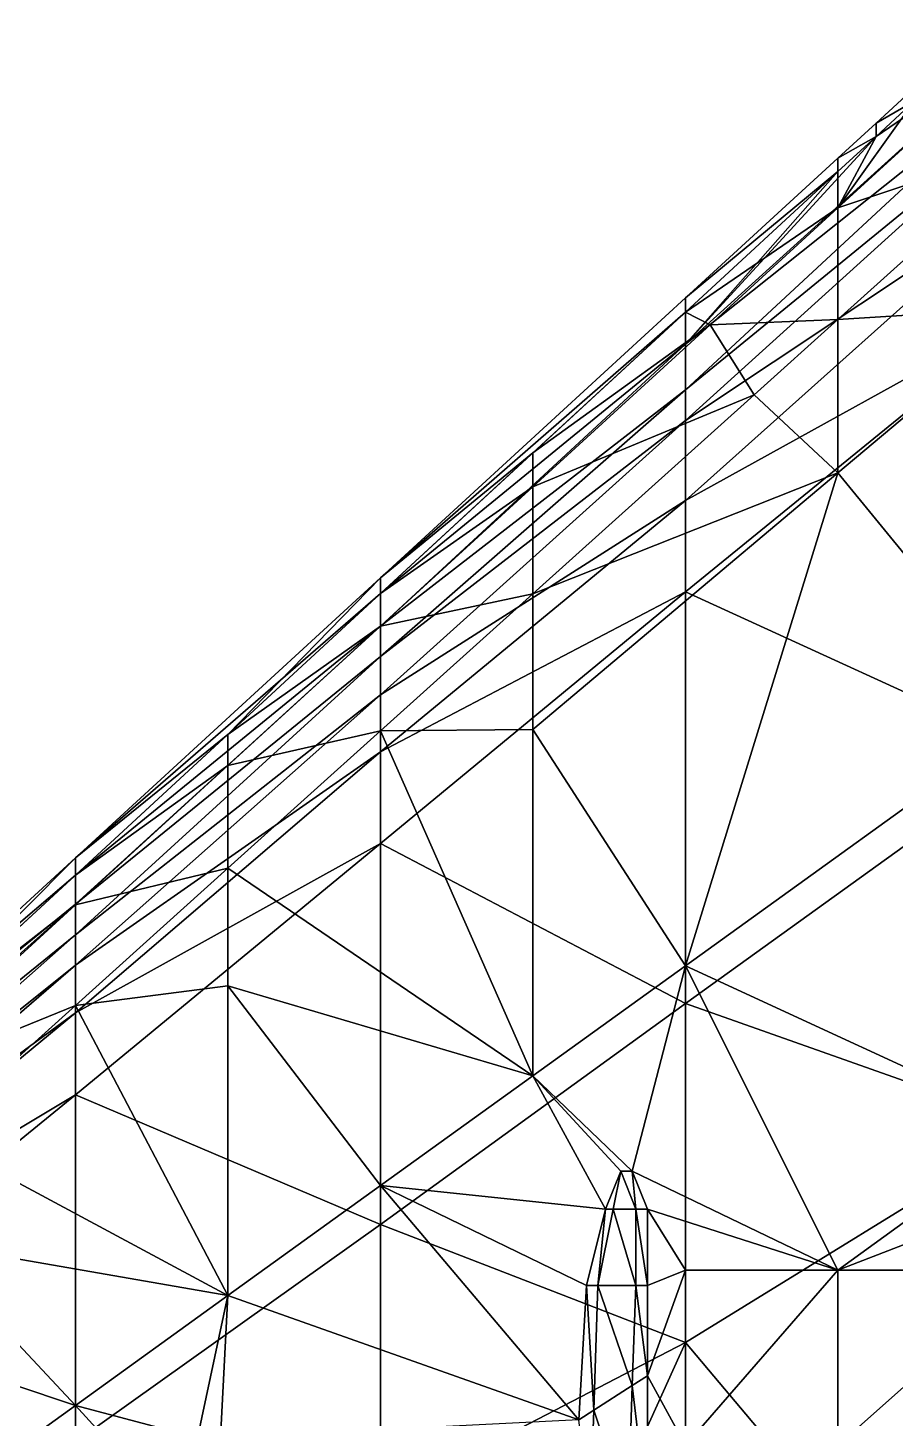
# Model space of a CAD drawing. Header units: metres. Extents: x -98 to 98, y -139 to 92.
# Drawn here: x -37.25 to -14.5, y -13.48 to 23 of the extents above; entities that cross this region are included whole.
import ezdxf

# ---------------------------------------------------------------- set-up
doc = ezdxf.new("R2010")
doc.units = ezdxf.units.M

msp = doc.modelspace()

# ---------------------------------------------------------------- linework, layer by layer
for points in [[(-20, 14.7, -3.7), (-10.83, 23, -3.85), (-15, 20.1511, -4.6169)], [(-20, 14.7, -3.7), (-10.83, 22, -3.4), (-10.83, 23, -3.85)], [(-10.83, 23, -7.7), (-16, 18.2729, -7.2526), (-14, 21.0741, -6.5715)], [(-10.83, 23, -7.7), (-10.83, 20, -8.75), (-16, 18.2729, -7.2526)], [(-15, 20.1511, -4.6169), (-10.83, 23, -3.85), (-14, 21.0741, -4.6896)], [(-20, 13.5, -3.2), (-10.83, 22, -3.4), (-20, 14.7, -3.7)], [(-10.83, 21, -3.1), (-10.83, 22, -3.4), (-20, 13.5, -3.2)], [(-15, 20.5016, -5.4749), (-14, 21.0741, -4.6896), (-14, 21.4197, -5.5409)], [(-14, 21.4197, -5.5409), (-14, 21.0741, -6.5715), (-15, 20.5016, -5.4749)], [(-20, 12.7, -2.85), (-10.83, 21, -3.1), (-20, 13.5, -3.2)], [(-20, 12.7, -2.85), (-10.83, 18.8, -2.6), (-10.83, 21, -3.1)], [(-14, 21.0741, -6.5715), (-16, 18.2729, -7.2526), (-15, 20.1511, -6.5058)], [(-15, 20.1511, -4.6169), (-14, 21.0741, -4.6896), (-15, 20.5016, -5.4749)], [(-14, 21.0741, -6.5715), (-15, 20.1511, -6.5058), (-15, 20.5016, -5.4749)], [(-16, 19.5835, -5.409), (-15, 20.1511, -4.6169), (-15, 20.5016, -5.4749)], [(-15, 20.5016, -5.4749), (-15, 20.1511, -6.5058), (-16, 19.5835, -5.409)], [(-16, 19.2282, -4.5442), (-20, 14.7, -3.7), (-15, 20.1511, -4.6169)], [(-15, 20.1511, -6.5058), (-16, 18.2729, -7.2526), (-16, 19.2281, -6.44)], [(-16, 19.2282, -4.5442), (-15, 20.1511, -4.6169), (-16, 19.5835, -5.409)], [(-15, 20.1511, -6.5058), (-16, 19.2281, -6.44), (-16, 19.5835, -5.409)], [(-10.83, 15.67, -9.46), (-16, 15.3474, -8.161), (-10.83, 20, -8.75)], [(-10.83, 20, -8.75), (-16, 15.3474, -8.161), (-16, 18.2729, -7.2526)], [(-20, 15.9117, -5.1451), (-16, 19.2282, -4.5442), (-16, 19.5835, -5.409)], [(-16, 19.5835, -5.409), (-16, 19.2281, -6.44), (-20, 15.9117, -5.1451)], [(-20, 15.5362, -4.2535), (-16, 19.2282, -4.5442), (-20, 15.9117, -5.1451)], [(-20, 15.5362, -4.2535), (-20, 14.7, -3.7), (-16, 19.2282, -4.5442)], [(-16, 19.2281, -6.44), (-20, 15.5362, -6.177), (-20, 15.9117, -5.1451)], [(-16, 19.2281, -6.44), (-16, 18.2729, -7.2526), (-20, 15.5362, -6.177)], [(-20, 12.7, -2.85), (-20, 10.6, -2.5), (-10.83, 18.8, -2.6)], [(-20, 10.6, -2.5), (-10.83, 15.67, -2.48), (-10.83, 18.8, -2.6)], [(-16, 18.2729, -7.2526), (-19.35, 15.2099, -6.9628), (-20, 15.5362, -6.177)], [(-16, 18.2729, -7.2526), (-16, 15.3474, -8.161), (-19.35, 15.2099, -6.9628)], [(-20, 15.5362, -4.2535), (-20, 15.9117, -5.1451), (-28, 8.5665, -4.6174)], [(-20, 15.9117, -5.1451), (-20, 15.5362, -6.177), (-28, 8.5665, -4.6174)], [(-28, 8.1523, -3.672), (-20, 15.5362, -4.2535), (-28, 8.5665, -4.6174)], [(-20, 14.7, -3.7), (-20, 15.5362, -4.2535), (-28, 8.1523, -3.672)], [(-20, 15.5362, -6.177), (-24, 11.8442, -5.9139), (-28, 8.5665, -4.6174)], [(-20, 15.5362, -6.177), (-19.35, 15.2099, -6.9628), (-24, 11.8442, -5.9139)], [(-10.83, 4, -3.07), (-10.83, 15.67, -2.48), (-20, 8.2, -1.983)], [(-20, 10.6, -2.5), (-20, 8.2, -1.983), (-10.83, 15.67, -2.48)], [(-16, 15.3474, -8.161), (-18.2, 13.3676, -7.9103), (-19.35, 15.2099, -6.9628)], [(-16, 11.3202, -8.7651), (-18.2, 13.3676, -7.9103), (-16, 15.3474, -8.161)], [(-10.83, 15.67, -9.46), (-10.83, 5, -9.4), (-16, 11.3202, -8.7651)], [(-10.83, 15.67, -9.46), (-16, 11.3202, -8.7651), (-16, 15.3474, -8.161)], [(-19.35, 15.2099, -6.9628), (-24, 10.9582, -6.5604), (-24, 11.8442, -5.9139)], [(-19.35, 15.2099, -6.9628), (-18.2, 13.3676, -7.9103), (-24, 10.9582, -6.5604)], [(-28, 7.3, -2.9), (-20, 14.7, -3.7), (-28, 8.1523, -3.672)], [(-20, 13.5, -3.2), (-20, 14.7, -3.7), (-28, 7.3, -2.9)], [(-28, 6.5, -2.5), (-20, 13.5, -3.2), (-28, 7.3, -2.9)], [(-20, 12.7, -2.85), (-20, 13.5, -3.2), (-28, 6.5, -2.5)], [(-16, 11.3202, -8.7651), (-24, 8.1481, -7.2495), (-18.2, 13.3676, -7.9103)], [(-18.2, 13.3676, -7.9103), (-24, 8.1481, -7.2495), (-24, 10.9582, -6.5604)], [(-28, 5.5, -2.2), (-20, 12.7, -2.85), (-28, 6.5, -2.5)], [(-20, 10.6, -2.5), (-20, 12.7, -2.85), (-28, 5.5, -2.2)], [(-24, 11.8442, -5.9139), (-28, 8.1523, -5.6509), (-28, 8.5665, -4.6174)], [(-24, 11.8442, -5.9139), (-24, 10.9582, -6.5604), (-28, 8.1523, -5.6509)], [(-16, 11.3202, -8.7651), (-24, 4.5893, -7.6898), (-24, 8.1481, -7.2495)], [(-20, -1.6123, -8.104), (-24, 4.5893, -7.6898), (-16, 11.3202, -8.7651)], [(-10.83, 5, -9.4), (-20, -1.6123, -8.104), (-16, 11.3202, -8.7651)], [(-24, 10.9582, -6.5604), (-28, 7.3009, -6.2143), (-28, 8.1523, -5.6509)], [(-24, 10.9582, -6.5604), (-24, 8.1481, -7.2495), (-28, 7.3009, -6.2143)], [(-28, 4, -1.8), (-20, 10.6, -2.5), (-28, 5.5, -2.2)], [(-20, 8.2, -1.983), (-20, 10.6, -2.5), (-28, 4, -1.8)], [(-28, 8.1523, -3.672), (-28, 8.5665, -4.6174), (-36, 1.2218, -4.0897)], [(-32, 4.4603, -5.3878), (-36, 1.2218, -4.0897), (-28, 8.5665, -4.6174)], [(-28, 8.1523, -5.6509), (-32, 4.4603, -5.3878), (-28, 8.5665, -4.6174)], [(-36, 0.7684, -3.0905), (-28, 8.1523, -3.672), (-36, 1.2218, -4.0897)], [(-28, 7.3, -2.9), (-28, 8.1523, -3.672), (-36, 0.7684, -3.0905)], [(-28, 8.1523, -5.6509), (-28, 7.3009, -6.2143), (-32, 4.4603, -5.3878)], [(-20, -2.6, -2.4167), (-20, 8.2, -1.983), (-28, 1.6, -1.549)], [(-28, 1.6, -1.549), (-20, 8.2, -1.983), (-28, 4, -1.8)], [(-24, 4.5893, -7.6898), (-28, 4.5484, -6.7938), (-24, 8.1481, -7.2495)], [(-24, 8.1481, -7.2495), (-28, 4.5484, -6.7938), (-28, 7.3009, -6.2143)], [(-10.83, 4, -3.07), (-20, 8.2, -1.983), (-20, -2.6, -2.4167)], [(-36, 0, -2.4), (-28, 7.3, -2.9), (-36, 0.7684, -3.0905)], [(-28, 6.5, -2.5), (-28, 7.3, -2.9), (-36, 0, -2.4)], [(-28, 7.3009, -6.2143), (-32, 3.6435, -5.8682), (-32, 4.4603, -5.3878)], [(-28, 7.3009, -6.2143), (-28, 4.5484, -6.7938), (-32, 3.6435, -5.8682)], [(-36, -0.8, -1.8), (-28, 6.5, -2.5), (-36, 0, -2.4)], [(-28, 5.5, -2.2), (-28, 6.5, -2.5), (-36, -0.8, -1.8)], [(-36, -1.6, -1.65), (-28, 5.5, -2.2), (-36, -0.8, -1.8)], [(-28, 4, -1.8), (-28, 5.5, -2.2), (-36, -1.6, -1.65)], [(-10.83, -5.85, -9.25), (-20, -1.6123, -8.104), (-10.83, 5, -9.4)], [(-32, 4.4603, -5.3878), (-36, 0.7689, -5.1247), (-36, 1.2218, -4.0897)], [(-32, 4.4603, -5.3878), (-32, 3.6435, -5.8682), (-36, 0.7689, -5.1247)], [(-24, -4.4967, -7.5387), (-32, 0.9488, -6.3381), (-28, 4.5484, -6.7938)], [(-28, 4.5484, -6.7938), (-32, 0.9488, -6.3381), (-32, 3.6435, -5.8682)], [(-24, -4.4967, -7.5387), (-28, 4.5484, -6.7938), (-24, 4.5893, -7.6898)], [(-20, -1.6123, -8.104), (-24, -4.4967, -7.5387), (-24, 4.5893, -7.6898)], [(-36, -2.85, -1.4), (-28, 4, -1.8), (-36, -1.6, -1.65)], [(-28, 1.6, -1.549), (-28, 4, -1.8), (-36, -2.85, -1.4)], [(-10.83, -5.85, -4.32), (-10.83, 4, -3.07), (-20, -2.6, -2.4167)], [(-32, 3.6435, -5.8682), (-36, -0.0138, -5.522), (-36, 0.7689, -5.1247)], [(-32, 3.6435, -5.8682), (-32, 0.9488, -6.3381), (-36, -0.0138, -5.522)], [(-28, -8.4, -1.854), (-28, 1.6, -1.549), (-36, -5, -1.115)], [(-36, -5, -1.115), (-28, 1.6, -1.549), (-36, -2.85, -1.4)], [(-28, -8.4, -1.854), (-20, -2.6, -2.4167), (-28, 1.6, -1.549)], [(-36, 0.7684, -3.0905), (-36, 1.2218, -4.0897), (-43, -5.2048, -3.628)], [(-41.5, -4.308, -4.763), (-43, -5.2048, -3.628), (-36, 1.2218, -4.0897)], [(-36, 0.7689, -5.1247), (-41.5, -4.308, -4.763), (-36, 1.2218, -4.0897)], [(-43, -5.6925, -2.5817), (-36, 0.7684, -3.0905), (-43, -5.2048, -3.628)], [(-36, 0, -2.4), (-36, 0.7684, -3.0905), (-43, -5.6925, -2.5817)], [(-36, 0.7689, -5.1247), (-36, -0.0138, -5.522), (-41.5, -4.308, -4.763)], [(-32, -2.1416, -6.6145), (-36, -2.6508, -5.8823), (-32, 0.9488, -6.3381)], [(-32, 0.9488, -6.3381), (-36, -2.6508, -5.8823), (-36, -0.0138, -5.522)], [(-24, -4.4967, -7.5387), (-32, -2.1416, -6.6145), (-32, 0.9488, -6.3381)], [(-45.5, -8.5, -2), (-36, 0, -2.4), (-43, -5.6925, -2.5817)], [(-45.5, -8.5, -2), (-36, -0.8, -1.8), (-36, 0, -2.4)], [(-36, -0.0138, -5.522), (-41.2, -4.7684, -5.0721), (-41.5, -4.308, -4.763)], [(-36, -0.0138, -5.522), (-36, -2.6508, -5.8823), (-41.2, -4.7684, -5.0721)], [(-45.5, -9.2, -1.5), (-36, -0.8, -1.8), (-45.5, -8.5, -2)], [(-36, -1.6, -1.65), (-36, -0.8, -1.8), (-45.5, -9.2, -1.5)], [(-45.5, -9.8, -1.2), (-36, -1.6, -1.65), (-45.5, -9.2, -1.5)], [(-36, -2.85, -1.4), (-36, -1.6, -1.65), (-45.5, -9.8, -1.2)], [(-21.4, -7, -7.64), (-24, -4.4967, -7.5387), (-20, -1.6123, -8.104)], [(-16, -9.6, -8.5), (-21.4, -7, -7.64), (-20, -1.6123, -8.104)], [(-10.83, -5.85, -9.25), (-16, -9.6, -8.5), (-20, -1.6123, -8.104)], [(-32, -10.2654, -6.408), (-36, -2.6508, -5.8823), (-32, -2.1416, -6.6145)], [(-24, -4.4967, -7.5387), (-28, -7.381, -6.9733), (-32, -2.1416, -6.6145)], [(-28, -7.381, -6.9733), (-32, -10.2654, -6.408), (-32, -2.1416, -6.6145)], [(-45.5, -10.7, -1), (-36, -2.85, -1.4), (-45.5, -9.8, -1.2)], [(-36, -5, -1.115), (-36, -2.85, -1.4), (-45.5, -10.7, -1)], [(-36, -2.6508, -5.8823), (-39.8, -6.0705, -5.4494), (-41.2, -4.7684, -5.0721)], [(-32, -10.2654, -6.408), (-39.8, -6.0705, -5.4494), (-36, -2.6508, -5.8823)], [(-20, -11.5, -3.455), (-20, -2.6, -2.4167), (-28, -8.4, -1.854)], [(-10.83, -5.85, -4.32), (-20, -2.6, -2.4167), (-20, -11.5, -3.455)], [(-22.1, -8, -7.66), (-28, -7.381, -6.9733), (-24, -4.4967, -7.5387)], [(-21.4, -7, -7.64), (-21.7, -7, -7.6), (-24, -4.4967, -7.5387)], [(-21.7, -7, -7.6), (-22.1, -8, -7.66), (-24, -4.4967, -7.5387)], [(-36, -14.1, -1.277), (-36, -5, -1.115), (-45.5, -12.75, -0.6)], [(-45.5, -12.75, -0.6), (-36, -5, -1.115), (-45.5, -10.7, -1)], [(-36, -14.1, -1.277), (-28, -8.4, -1.854), (-36, -5, -1.115)], [(-32, -10.2654, -6.408), (-40, -8.8725, -5.5393), (-39.8, -6.0705, -5.4494)], [(-20, -11.5, -3.455), (-12, -21.009, -6.4638), (-10.83, -5.85, -4.32)], [(-10.83, -7.6, -9.05), (-16, -9.6, -8.5), (-10.83, -5.85, -9.25)], [(-21.9, -8, -8.3), (-22.1, -8, -7.66), (-21.7, -7, -7.6)], [(-21.3, -8, -8.3), (-21.9, -8, -8.3), (-21.7, -7, -7.6)], [(-21.3, -8, -8.3), (-21.7, -7, -7.6), (-21.4, -7, -7.64)], [(-16, -9.6, -8.5), (-21, -8, -7.7), (-21.4, -7, -7.64)], [(-21, -8, -7.7), (-21.3, -8, -8.3), (-21.4, -7, -7.64)], [(-22.8, -13.525, -7.4937), (-32, -10.2654, -6.408), (-28, -7.381, -6.9733)], [(-22.1, -8, -7.66), (-22.6, -10, -7.75), (-28, -7.381, -6.9733)], [(-22.6, -10, -7.75), (-22.8, -13.525, -7.4937), (-28, -7.381, -6.9733)], [(-10.83, -9.6, -8.9), (-16, -9.6, -8.5), (-10.83, -7.6, -9.05)], [(-22.3, -10, -8.65), (-22.6, -10, -7.75), (-22.1, -8, -7.66)], [(-21.3, -10, -8.65), (-22.3, -10, -8.65), (-21.9, -8, -8.3)], [(-21.9, -8, -8.3), (-22.3, -10, -8.65), (-22.1, -8, -7.66)], [(-21.3, -8, -8.3), (-21.3, -10, -8.65), (-21.9, -8, -8.3)], [(-21, -8, -7.7), (-21, -10, -7.75), (-21.3, -8, -8.3)], [(-21, -10, -7.75), (-21.3, -10, -8.65), (-21.3, -8, -8.3)], [(-20, -9.6, -7.8), (-21, -10, -7.75), (-21, -8, -7.7)], [(-16, -9.6, -8.5), (-20, -9.6, -7.8), (-21, -8, -7.7)], [(-28, -15.65, -2.7), (-28, -8.4, -1.854), (-36, -14.1, -1.277)], [(-28, -15.65, -2.7), (-20, -11.5, -3.455), (-28, -8.4, -1.854)], [(-36, -13.1497, -5.8427), (-42.5, -10.9759, -5.2032), (-40, -8.8725, -5.5393)], [(-36, -13.1497, -5.8427), (-40, -8.8725, -5.5393), (-32, -10.2654, -6.408)], [(-20, -14.2, -7.7), (-21, -12.3709, -7.7578), (-20, -9.6, -7.8)], [(-21, -12.3709, -7.7578), (-21, -10, -7.75), (-20, -9.6, -7.8)], [(-20, -14.2, -7.7), (-20, -9.6, -7.8), (-16, -9.6, -8.5)], [(-16, -14.2, -8.4), (-20, -14.2, -7.7), (-16, -9.6, -8.5)], [(-16, -14.2, -8.4), (-16, -9.6, -8.5), (-10.83, -9.6, -8.9)], [(-10.83, -14.27, -8.4), (-16, -14.2, -8.4), (-10.83, -9.6, -8.9)], [(-22.4, -13.27, -8.6), (-22.8, -13.525, -7.4937), (-22.6, -10, -7.75)], [(-22.3, -10, -8.65), (-22.4, -13.27, -8.6), (-22.6, -10, -7.75)], [(-21.4, -12.63, -8.8), (-22.4, -13.27, -8.6), (-22.3, -10, -8.65)], [(-21.3, -10, -8.65), (-21.4, -12.63, -8.8), (-22.3, -10, -8.65)], [(-21, -12.3709, -7.7578), (-21.4, -12.63, -8.8), (-21.3, -10, -8.65)], [(-21, -10, -7.75), (-21, -12.3709, -7.7578), (-21.3, -10, -8.65)], [(-32.8, -14, -6.25), (-36, -13.1497, -5.8427), (-32, -10.2654, -6.408)], [(-32.2, -14, -6.25), (-32.8, -14, -6.25), (-32, -10.2654, -6.408)], [(-22.8, -13.525, -7.4937), (-32.2, -14, -6.25), (-32, -10.2654, -6.408)], [(-36, -13.1497, -5.8427), (-42.5, -17.8367, -4.924), (-42.5, -10.9759, -5.2032)], [(-23.8, -19.91, -4.3412), (-20, -11.5, -3.455), (-28, -15.65, -2.7)], [(-23.8, -19.91, -4.3412), (-20, -23.6003, -5.5323), (-20, -11.5, -3.455)], [(-20, -23.6003, -5.5323), (-12, -21.009, -6.4638), (-20, -11.5, -3.455)], [(-21, -12.3709, -7.7578), (-21, -16, -7.4), (-21.4, -12.63, -8.8)], [(-20, -14.2, -7.7), (-21, -16, -7.4), (-21, -12.3709, -7.7578)], [(-45.5, -21, -0.6), (-36, -14.1, -1.277), (-45.5, -12.75, -0.6)], [(-21.4, -12.63, -8.8), (-21.5, -16, -8.9), (-22.4, -13.27, -8.6)], [(-21, -16, -7.4), (-21.5, -16, -8.9), (-21.4, -12.63, -8.8)], [(-33.4, -16, -6.15), (-42.5, -17.8367, -4.924), (-36, -13.1497, -5.8427)], [(-32.8, -14, -6.25), (-33.4, -16, -6.15), (-36, -13.1497, -5.8427)], [(-22.4, -13.27, -8.6), (-22.5, -16, -8.9), (-22.8, -13.525, -7.4937)], [(-21.5, -16, -8.9), (-22.5, -16, -8.9), (-22.4, -13.27, -8.6)]]:
    msp.add_3dface(points)

doc.saveas('drawing.dxf')
